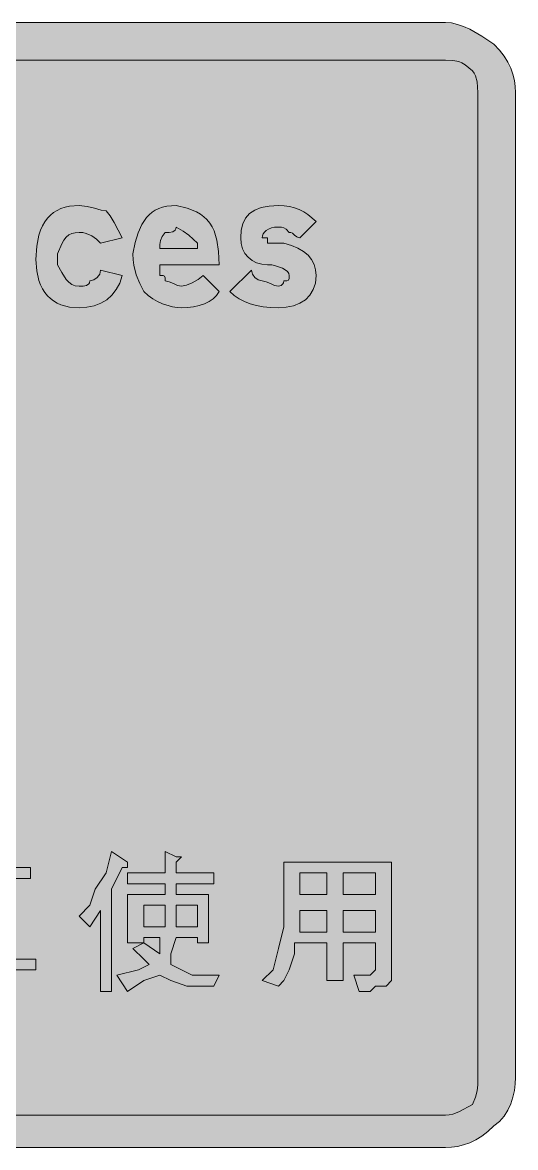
# Model space of a CAD drawing. Header units: metres. Extents: x 121 to 445, y 10 to 261.
# Drawn here: x 335.1 to 444.9, y 10.3 to 261.1 of the extents above; entities that cross this region are included whole.
import ezdxf

# ---------------------------------------------------------------- set-up
doc = ezdxf.new("R2010")
doc.units = ezdxf.units.M
doc.layers.add('FILL_BLACK_000000', color=7, linetype='Continuous', true_color=0x000000)
doc.layers.add('FILL_WHITE_FFFFFF', color=7, linetype='Continuous', true_color=0xffffff)

msp = doc.modelspace()

# ---------------------------------------------------------------- hatches: boundary and pattern name
at = {"layer": 'FILL_BLACK_000000', "true_color": 0x000000}
h = msp.add_hatch(color=7, dxfattribs=at)
h.dxf.hatch_style = 1
h.paths.add_polyline_path([(429.33, 261.12), (430.68, 261.01), (432.03, 260.71), (433.38, 260.23), (434.73, 259.62), (437.43, 258.08), (440.13, 256.32), (441.37, 254.97), (442.4, 253.62), (443.23, 252.27), (443.88, 250.92), (444.36, 249.57), (444.69, 248.22), (444.87, 246.87), (444.93, 245.52), (444.93, 25.92), (444.87, 24.52), (444.69, 23.05), (444.36, 21.55), (443.88, 20.07), (443.23, 18.64), (442.4, 17.31), (441.37, 16.13), (440.13, 15.12), (438.78, 13.88), (437.43, 12.85), (436.08, 12.02), (434.73, 11.37), (433.38, 10.89), (432.03, 10.56), (430.68, 10.38), (429.33, 10.32), (136.53, 10.32), (135.13, 10.38), (133.66, 10.56), (132.16, 10.89), (130.68, 11.37), (129.25, 12.02), (127.92, 12.85), (126.74, 13.88), (125.73, 15.12), (124.49, 16.13), (123.46, 17.31), (122.63, 18.64), (121.98, 20.07), (121.5, 21.55), (121.17, 23.05), (120.99, 24.52), (120.93, 25.92), (120.93, 245.52), (120.99, 246.87), (121.17, 248.22), (121.5, 249.57), (121.98, 250.92), (122.63, 252.27), (123.46, 253.62), (124.49, 254.97), (125.73, 256.32), (126.74, 257.22), (127.92, 258.08), (129.25, 258.89), (130.68, 259.62), (132.16, 260.23), (133.66, 260.71), (135.13, 261.01), (136.53, 261.12), (429.33, 261.12)])
h = msp.add_hatch(color=7, dxfattribs=at)
h.dxf.hatch_style = 1
h.paths.add_polyline_path([(349.51, 220.13), (351.18, 219.72), (352.62, 219.31), (353.73, 219.12), (354.63, 218.01), (355.53, 216.57), (357.33, 213.12), (352.53, 211.92), (351.61, 212.8), (350.58, 213.57), (349.32, 214.11), (348.58, 214.27), (347.73, 214.32), (346.88, 214.26), (346.14, 214.08), (345.47, 213.75), (344.88, 213.27), (344.34, 212.62), (343.85, 211.79), (342.93, 209.52), (342.93, 208.32), (342.93, 207.12), (343.85, 205.36), (344.88, 203.82), (345.47, 203.21), (346.14, 202.73), (346.88, 202.43), (347.73, 202.32), (348.61, 202.34), (349.38, 202.47), (349.92, 202.83), (350.08, 203.12), (350.13, 203.52), (351.01, 203.73), (351.78, 204.27), (352.32, 205.04), (352.53, 205.92), (357.33, 204.72), (356.77, 203.03), (356, 201.57), (355.03, 200.33), (353.88, 199.32), (352.56, 198.53), (351.09, 197.97), (349.47, 197.63), (347.73, 197.52), (345.59, 197.69), (343.7, 198.19), (342.84, 198.57), (342.06, 199.04), (341.33, 199.59), (340.68, 200.22), (340.1, 200.94), (339.59, 201.74), (339.15, 202.62), (338.79, 203.59), (338.3, 205.79), (338.13, 208.32), (338.3, 211.25), (338.79, 213.74), (339.15, 214.83), (339.59, 215.81), (340.1, 216.69), (340.68, 217.47), (341.33, 218.15), (342.06, 218.74), (342.84, 219.23), (343.7, 219.63), (344.62, 219.93), (345.59, 220.15), (347.73, 220.32), (349.51, 220.13)])
h = msp.add_hatch(color=7, dxfattribs=at)
h.dxf.hatch_style = 1
h.paths.add_polyline_path([(365.73, 204.72), (366.42, 204.7), (366.78, 204.57), (366.91, 204.21), (366.93, 203.52), (367.83, 203.33), (368.73, 202.92), (369.63, 202.51), (370.53, 202.32), (371.62, 202.53), (372.93, 203.07), (374.24, 203.84), (375.33, 204.72), (378.93, 201.12), (378.37, 200.28), (377.62, 199.54), (376.69, 198.93), (375.63, 198.42), (374.45, 198.03), (373.19, 197.74), (371.88, 197.58), (370.53, 197.52), (369.58, 197.58), (368.54, 197.74), (366.33, 198.42), (365.21, 198.93), (364.12, 199.54), (363.08, 200.28), (362.13, 201.12), (361.25, 202.94), (360.48, 204.87), (359.94, 207.03), (359.78, 208.22), (359.73, 209.52), (360.24, 212.05), (360.89, 214.24), (361.71, 216.1), (362.73, 217.62), (363.32, 218.25), (363.97, 218.8), (364.69, 219.27), (365.47, 219.64), (366.32, 219.94), (367.24, 220.15), (369.33, 220.32), (371.81, 219.75), (373.87, 218.93), (374.75, 218.42), (375.53, 217.83), (376.22, 217.17), (376.83, 216.42), (377.35, 215.59), (377.79, 214.67), (378.44, 212.56), (378.81, 210.05), (378.93, 207.12), (365.73, 207.12), (365.73, 204.72)])
h.paths.add_polyline_path([(374.13, 211.92), (372.18, 213.72), (370.92, 214.62), (369.33, 215.52), (369.28, 215.12), (369.12, 214.83), (368.58, 214.47), (367.81, 214.34), (366.93, 214.32), (366.24, 213.42), (365.88, 212.52), (365.75, 211.62), (365.73, 210.72), (374.13, 210.72), (374.13, 211.92)], flags=16)
h = msp.add_hatch(color=7, dxfattribs=at)
h.dxf.hatch_style = 1
h.paths.add_polyline_path([(400.37, 203.03), (399.89, 201.57), (399.14, 200.33), (398.13, 199.32), (396.9, 198.53), (395.47, 197.97), (393.87, 197.63), (392.13, 197.52), (390.39, 197.58), (388.76, 197.74), (387.24, 198.03), (385.83, 198.42), (384.54, 198.93), (383.36, 199.54), (382.29, 200.28), (381.33, 201.12), (386.13, 205.92), (386.34, 205.04), (386.88, 204.27), (387.65, 203.73), (388.53, 203.52), (389.43, 203.33), (390.33, 202.92), (391.23, 202.51), (392.13, 202.32), (392.73, 202.47), (393.14, 202.83), (393.28, 203.12), (393.33, 203.52), (394.02, 203.54), (394.38, 203.67), (394.51, 204.03), (394.53, 204.72), (394.42, 205.17), (394.12, 205.6), (393.64, 206.01), (393.03, 206.37), (391.49, 206.91), (390.63, 207.07), (389.73, 207.12), (388.44, 207.23), (387.27, 207.55), (386.25, 208.07), (385.38, 208.77), (384.68, 209.64), (384.16, 210.66), (383.84, 211.83), (383.73, 213.12), (383.84, 214.81), (384.2, 216.27), (384.81, 217.51), (385.68, 218.52), (386.84, 219.31), (388.29, 219.87), (390.05, 220.21), (392.13, 220.32), (393.43, 220.26), (394.62, 220.09), (395.74, 219.81), (396.78, 219.42), (397.77, 218.91), (398.71, 218.29), (400.53, 216.72), (396.93, 213.12), (396.53, 213.17), (396.22, 213.31), (395.73, 213.72), (395.24, 214.13), (394.93, 214.27), (394.53, 214.32), (393.82, 215.01), (393.33, 215.37), (392.84, 215.5), (392.13, 215.52), (391.29, 215.47), (390.55, 215.31), (389.94, 215.08), (389.43, 214.77), (389.04, 214.41), (388.75, 214), (388.59, 213.57), (388.53, 213.12), (389.73, 213.12), (389.73, 211.92), (393.33, 211.92), (395.02, 211.41), (396.48, 210.79), (397.72, 210.06), (398.73, 209.22), (399.52, 208.26), (400.08, 207.19), (400.42, 206.01), (400.53, 204.72), (400.37, 203.03)])
h = msp.add_hatch(color=7, dxfattribs=at)
h.dxf.hatch_style = 1
h.paths.add_polyline_path([(324.93, 72.72), (336.93, 72.72), (336.93, 70.32), (324.93, 70.32), (324.93, 67.92), (333.33, 67.92), (333.33, 54.72), (324.93, 54.72), (324.93, 52.32), (338.13, 52.32), (338.13, 49.92), (324.93, 49.92), (324.93, 45.12), (321.33, 45.12), (321.33, 49.92), (308.13, 49.92), (308.13, 52.32), (321.33, 52.32), (321.33, 54.72), (312.93, 54.72), (312.93, 67.92), (321.33, 67.92), (321.33, 70.32), (309.33, 70.32), (309.33, 72.72), (321.33, 72.72), (321.33, 76.32), (324.93, 75.12), (324.93, 73.92), (324.93, 72.72)])
h.paths.add_polyline_path([(321.33, 63.12), (321.33, 65.52), (315.33, 65.52), (315.33, 63.12), (321.33, 63.12)], flags=16)
h.paths.add_polyline_path([(315.33, 57.12), (321.33, 57.12), (321.33, 60.72), (315.33, 60.72), (315.33, 57.12)], flags=16)
h.paths.add_polyline_path([(324.93, 65.52), (324.93, 63.12), (330.93, 63.12), (330.93, 65.52), (324.93, 65.52)], flags=16)
h.paths.add_polyline_path([(330.93, 60.72), (324.93, 60.72), (324.93, 57.12), (330.93, 57.12), (330.93, 60.72)], flags=16)
h = msp.add_hatch(color=7, dxfattribs=at)
h.dxf.hatch_style = 1
h.paths.add_polyline_path([(350.13, 64.32), (351.33, 67.92), (353.73, 71.52), (354.93, 76.32), (358.53, 73.92), (358.53, 72.72), (357.33, 72.72), (354.93, 67.92), (354.93, 45.12), (352.53, 45.12), (352.53, 63.12), (350.13, 59.52), (347.73, 61.92), (350.13, 64.32)])
h = msp.add_hatch(color=7, dxfattribs=at)
h.dxf.hatch_style = 1
h.paths.add_polyline_path([(366.93, 69.12), (358.53, 69.12), (358.53, 71.52), (366.93, 71.52), (366.93, 76.32), (369.33, 75.12), (370.53, 75.12), (369.33, 73.92), (369.33, 71.52), (377.73, 71.52), (377.73, 69.12), (369.33, 69.12), (369.33, 66.72), (376.53, 66.72), (376.53, 55.92), (374.13, 55.92), (374.13, 57.12), (369.33, 57.12), (368.13, 53.52), (368.13, 51.12), (370.53, 49.92), (372.93, 48.72), (376.53, 48.72), (378.93, 48.72), (377.73, 46.32), (374.13, 46.32), (371.73, 46.32), (368.13, 47.52), (365.73, 48.72), (362.13, 47.52), (358.53, 45.12), (356.13, 48.72), (360.93, 49.92), (363.33, 51.12), (362.13, 52.32), (359.73, 54.72), (362.13, 55.92), (358.53, 55.92), (358.53, 66.72), (366.93, 66.72), (366.93, 69.12)])
h.paths.add_polyline_path([(365.73, 53.52), (365.73, 54.72), (365.73, 57.12), (362.13, 57.12), (362.13, 55.92), (365.73, 53.52)], flags=16)
h.paths.add_polyline_path([(374.13, 64.32), (369.33, 64.32), (369.33, 59.52), (374.13, 59.52), (374.13, 64.32)], flags=16)
h.paths.add_polyline_path([(366.93, 64.32), (362.13, 64.32), (362.13, 59.52), (366.93, 59.52), (366.93, 64.32)], flags=16)
h = msp.add_hatch(color=7, dxfattribs=at)
h.dxf.hatch_style = 1
h.paths.add_polyline_path([(413.73, 46.32), (412.53, 45.12), (410.13, 45.12), (408.93, 48.72), (411.33, 48.72), (412.53, 48.72), (413.73, 49.92), (413.73, 51.12), (413.73, 55.92), (406.53, 55.92), (406.53, 47.52), (402.93, 47.52), (402.93, 55.92), (395.73, 55.92), (395.73, 53.52), (394.53, 49.92), (393.33, 47.52), (392.13, 46.32), (388.53, 47.52), (390.93, 49.92), (392.13, 54.72), (393.33, 59.52), (393.33, 65.52), (393.33, 73.92), (417.33, 73.92), (417.33, 49.92), (417.33, 47.52), (416.13, 46.32), (413.73, 46.32)])
h.paths.add_polyline_path([(402.93, 66.72), (402.93, 71.52), (396.93, 71.52), (396.93, 66.72), (402.93, 66.72)], flags=16)
h.paths.add_polyline_path([(402.93, 58.32), (402.93, 63.12), (396.93, 63.12), (396.93, 58.32), (402.93, 58.32)], flags=16)
h.paths.add_polyline_path([(406.53, 71.52), (406.53, 66.72), (413.73, 66.72), (413.73, 71.52), (406.53, 71.52)], flags=16)
h.paths.add_polyline_path([(413.73, 63.12), (406.53, 63.12), (406.53, 58.32), (413.73, 58.32), (413.73, 63.12)], flags=16)
at = {"layer": 'FILL_WHITE_FFFFFF', "true_color": 0xffffff}
h = msp.add_hatch(color=7, dxfattribs=at)
h.dxf.hatch_style = 1
h.paths.add_polyline_path([(429.33, 252.72), (430.94, 252.68), (432.33, 252.42), (433.01, 252.13), (433.72, 251.71), (435.33, 250.32), (435.73, 249.82), (436.02, 249.23), (436.38, 247.92), (436.53, 245.52), (436.53, 25.92), (436.51, 24.31), (436.38, 22.92), (436.02, 21.53), (435.33, 19.92), (432.33, 18.27), (430.94, 17.73), (430.18, 17.57), (429.33, 17.52), (136.53, 17.52), (135.68, 17.57), (134.92, 17.73), (133.53, 18.27), (130.53, 19.92), (128.88, 22.92), (128.34, 24.31), (128.18, 25.07), (128.13, 25.92), (128.13, 245.52), (128.15, 246.23), (128.28, 246.72), (128.64, 247.21), (129.33, 247.92), (129.52, 248.8), (129.93, 249.57), (130.53, 250.32), (132.14, 251.71), (132.85, 252.13), (133.53, 252.42), (134.92, 252.68), (136.53, 252.72), (429.33, 252.72)])

# ---------------------------------------------------------------- linework, layer by layer
at = {"layer": 'FILL_BLACK_000000', "lineweight": 0, "true_color": 0x000000}
for points in [[(136.53, 261.12), (429.33, 261.12), (430.68, 261.01), (432.03, 260.71), (433.38, 260.23), (434.73, 259.62), (437.43, 258.08), (440.13, 256.32), (441.37, 254.97), (442.4, 253.62), (443.23, 252.27), (443.88, 250.92), (444.36, 249.57), (444.69, 248.22), (444.87, 246.87), (444.93, 245.52), (444.93, 25.92), (444.87, 24.52), (444.69, 23.05), (444.36, 21.55), (443.88, 20.07), (443.23, 18.64), (442.4, 17.31), (441.37, 16.13), (440.13, 15.12), (438.78, 13.88), (437.43, 12.85), (436.08, 12.02), (434.73, 11.37), (433.38, 10.89), (432.03, 10.56), (430.68, 10.38), (429.33, 10.32), (136.53, 10.32)], [(324.93, 72.72), (336.93, 72.72), (336.93, 70.32), (324.93, 70.32)], [(324.93, 52.32), (338.13, 52.32), (338.13, 49.92), (324.93, 49.92)]]:
    msp.add_lwpolyline(points, dxfattribs=at)
for points in [[(349.51, 220.13), (351.18, 219.72), (352.62, 219.31), (353.73, 219.12), (354.63, 218.01), (355.53, 216.57), (357.33, 213.12), (352.53, 211.92), (351.61, 212.8), (350.58, 213.57), (349.32, 214.11), (348.58, 214.27), (347.73, 214.32), (346.88, 214.26), (346.14, 214.08), (345.47, 213.75), (344.88, 213.27), (344.34, 212.62), (343.85, 211.79), (342.93, 209.52), (342.93, 208.32), (342.93, 207.12), (343.85, 205.36), (344.88, 203.82), (345.47, 203.21), (346.14, 202.73), (346.88, 202.43), (347.73, 202.32), (348.61, 202.34), (349.38, 202.47), (349.92, 202.83), (350.08, 203.12), (350.13, 203.52), (351.01, 203.73), (351.78, 204.27), (352.32, 205.04), (352.53, 205.92), (357.33, 204.72), (356.77, 203.03), (356, 201.57), (355.03, 200.33), (353.88, 199.32), (352.56, 198.53), (351.09, 197.97), (349.47, 197.63), (347.73, 197.52), (345.59, 197.69), (343.7, 198.19), (342.84, 198.57), (342.06, 199.04), (341.33, 199.59), (340.68, 200.22), (340.1, 200.94), (339.59, 201.74), (339.15, 202.62), (338.79, 203.59), (338.3, 205.79), (338.13, 208.32), (338.3, 211.25), (338.79, 213.74), (339.15, 214.83), (339.59, 215.81), (340.1, 216.69), (340.68, 217.47), (341.33, 218.15), (342.06, 218.74), (342.84, 219.23), (343.7, 219.63), (344.62, 219.93), (345.59, 220.15), (347.73, 220.32)], [(365.73, 204.72), (366.42, 204.7), (366.78, 204.57), (366.91, 204.21), (366.93, 203.52), (367.83, 203.33), (368.73, 202.92), (369.63, 202.51), (370.53, 202.32), (371.62, 202.53), (372.93, 203.07), (374.24, 203.84), (375.33, 204.72), (378.93, 201.12), (378.37, 200.28), (377.62, 199.54), (376.69, 198.93), (375.63, 198.42), (374.45, 198.03), (373.19, 197.74), (371.88, 197.58), (370.53, 197.52), (369.58, 197.58), (368.54, 197.74), (366.33, 198.42), (365.21, 198.93), (364.12, 199.54), (363.08, 200.28), (362.13, 201.12), (361.25, 202.94), (360.48, 204.87), (359.94, 207.03), (359.78, 208.22), (359.73, 209.52), (360.24, 212.05), (360.89, 214.24), (361.71, 216.1), (362.73, 217.62), (363.32, 218.25), (363.97, 218.8), (364.69, 219.27), (365.47, 219.64), (366.32, 219.94), (367.24, 220.15), (369.33, 220.32), (371.81, 219.75), (373.87, 218.93), (374.75, 218.42), (375.53, 217.83), (376.22, 217.17), (376.83, 216.42), (377.35, 215.59), (377.79, 214.67), (378.44, 212.56), (378.81, 210.05), (378.93, 207.12), (365.73, 207.12)], [(400.37, 203.03), (399.89, 201.57), (399.14, 200.33), (398.13, 199.32), (396.9, 198.53), (395.47, 197.97), (393.87, 197.63), (392.13, 197.52), (390.39, 197.58), (388.76, 197.74), (387.24, 198.03), (385.83, 198.42), (384.54, 198.93), (383.36, 199.54), (382.29, 200.28), (381.33, 201.12), (386.13, 205.92), (386.34, 205.04), (386.88, 204.27), (387.65, 203.73), (388.53, 203.52), (389.43, 203.33), (390.33, 202.92), (391.23, 202.51), (392.13, 202.32), (392.73, 202.47), (393.14, 202.83), (393.28, 203.12), (393.33, 203.52), (394.02, 203.54), (394.38, 203.67), (394.51, 204.03), (394.53, 204.72), (394.42, 205.17), (394.12, 205.6), (393.64, 206.01), (393.03, 206.37), (391.49, 206.91), (390.63, 207.07), (389.73, 207.12), (388.44, 207.23), (387.27, 207.55), (386.25, 208.07), (385.38, 208.77), (384.68, 209.64), (384.16, 210.66), (383.84, 211.83), (383.73, 213.12), (383.84, 214.81), (384.2, 216.27), (384.81, 217.51), (385.68, 218.52), (386.84, 219.31), (388.29, 219.87), (390.05, 220.21), (392.13, 220.32), (393.43, 220.26), (394.62, 220.09), (395.74, 219.81), (396.78, 219.42), (397.77, 218.91), (398.71, 218.29), (400.53, 216.72), (396.93, 213.12), (396.53, 213.17), (396.22, 213.31), (395.73, 213.72), (395.24, 214.13), (394.93, 214.27), (394.53, 214.32), (393.82, 215.01), (393.33, 215.37), (392.84, 215.5), (392.13, 215.52), (391.29, 215.47), (390.55, 215.31), (389.94, 215.08), (389.43, 214.77), (389.04, 214.41), (388.75, 214), (388.59, 213.57), (388.53, 213.12), (389.73, 213.12), (389.73, 211.92), (393.33, 211.92), (395.02, 211.41), (396.48, 210.79), (397.72, 210.06), (398.73, 209.22), (399.52, 208.26), (400.08, 207.19), (400.42, 206.01), (400.53, 204.72)], [(374.13, 211.92), (372.18, 213.72), (370.92, 214.62), (369.33, 215.52), (369.28, 215.12), (369.12, 214.83), (368.58, 214.47), (367.81, 214.34), (366.93, 214.32), (366.24, 213.42), (365.88, 212.52), (365.75, 211.62), (365.73, 210.72), (374.13, 210.72)], [(350.13, 64.32), (351.33, 67.92), (353.73, 71.52), (354.93, 76.32), (358.53, 73.92), (358.53, 72.72), (357.33, 72.72), (354.93, 67.92), (354.93, 45.12), (352.53, 45.12), (352.53, 63.12), (350.13, 59.52), (347.73, 61.92)], [(366.93, 69.12), (358.53, 69.12), (358.53, 71.52), (366.93, 71.52), (366.93, 76.32), (369.33, 75.12), (370.53, 75.12), (369.33, 73.92), (369.33, 71.52), (377.73, 71.52), (377.73, 69.12), (369.33, 69.12), (369.33, 66.72), (376.53, 66.72), (376.53, 55.92), (374.13, 55.92), (374.13, 57.12), (369.33, 57.12), (368.13, 53.52), (368.13, 51.12), (370.53, 49.92), (372.93, 48.72), (376.53, 48.72), (378.93, 48.72), (377.73, 46.32), (374.13, 46.32), (371.73, 46.32), (368.13, 47.52), (365.73, 48.72), (362.13, 47.52), (358.53, 45.12), (356.13, 48.72), (360.93, 49.92), (363.33, 51.12), (362.13, 52.32), (359.73, 54.72), (362.13, 55.92), (358.53, 55.92), (358.53, 66.72), (366.93, 66.72)], [(413.73, 46.32), (412.53, 45.12), (410.13, 45.12), (408.93, 48.72), (411.33, 48.72), (412.53, 48.72), (413.73, 49.92), (413.73, 51.12), (413.73, 55.92), (406.53, 55.92), (406.53, 47.52), (402.93, 47.52), (402.93, 55.92), (395.73, 55.92), (395.73, 53.52), (394.53, 49.92), (393.33, 47.52), (392.13, 46.32), (388.53, 47.52), (390.93, 49.92), (392.13, 54.72), (393.33, 59.52), (393.33, 65.52), (393.33, 73.92), (417.33, 73.92), (417.33, 49.92), (417.33, 47.52), (416.13, 46.32)], [(402.93, 66.72), (402.93, 71.52), (396.93, 71.52), (396.93, 66.72)], [(406.53, 71.52), (406.53, 66.72), (413.73, 66.72), (413.73, 71.52)], [(366.93, 64.32), (362.13, 64.32), (362.13, 59.52), (366.93, 59.52)], [(374.13, 64.32), (369.33, 64.32), (369.33, 59.52), (374.13, 59.52)], [(402.93, 58.32), (402.93, 63.12), (396.93, 63.12), (396.93, 58.32)], [(413.73, 63.12), (406.53, 63.12), (406.53, 58.32), (413.73, 58.32)], [(365.73, 53.52), (365.73, 54.72), (365.73, 57.12), (362.13, 57.12), (362.13, 55.92)]]:
    msp.add_lwpolyline(points, close=True, dxfattribs=at)
at = {"layer": 'FILL_WHITE_FFFFFF', "lineweight": 0, "true_color": 0x000000}
msp.add_lwpolyline([(136.53, 252.72), (429.33, 252.72), (430.94, 252.68), (432.33, 252.42), (433.01, 252.13), (433.72, 251.71), (435.33, 250.32), (435.73, 249.82), (436.02, 249.23), (436.38, 247.92), (436.53, 245.52), (436.53, 25.92), (436.51, 24.31), (436.38, 22.92), (436.02, 21.53), (435.33, 19.92), (432.33, 18.27), (430.94, 17.73), (430.18, 17.57), (429.33, 17.52), (136.53, 17.52)], dxfattribs=at)

doc.saveas('drawing.dxf')
